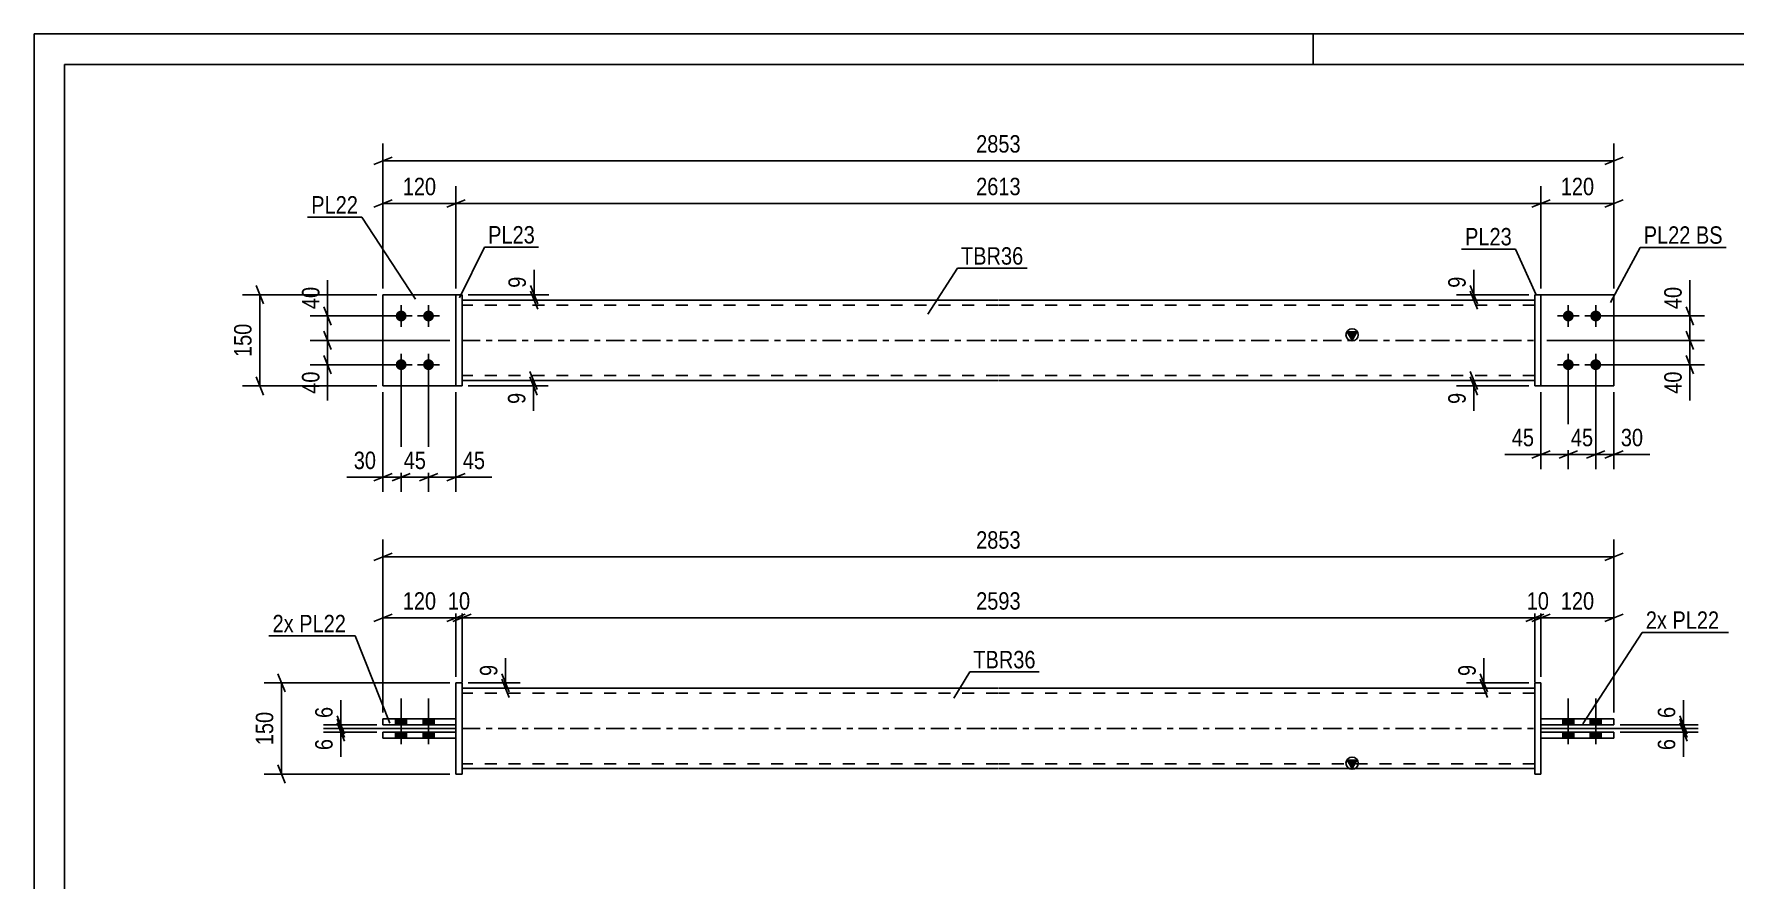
# Model space of a CAD drawing. Header units: millimetres. Extents: x 0 to 420, y 0 to 297.
# Drawn here: x 0 to 279.1, y 158.1 to 297 of the extents above; entities that cross this region are included whole.
import ezdxf

# ---------------------------------------------------------------- set-up
doc = ezdxf.new("R2010")
doc.units = ezdxf.units.MM
doc.linetypes.add('DXK_LINE_DOT2', pattern=[3.9198, 1.9599, -1.9599])
doc.linetypes.add('DXK_LINE_DOT3', pattern=[5.9187, 2.979, -0.9799, 0.9799, -0.9799])
doc.styles.add('Arial Narrow', font='ARIALN.TTF', dxfattribs={"height": 0.2})

# ---------------------------------------------------------------- blocks, each defined once
blk = doc.blocks.new('Unknown-489684258-1163')
at = {"color": 5, "linetype": 'Continuous'}
for p, q in [((420, 297), (0, 297)), ((0, 297), (0, 0)), ((0, 292), (0, 297)), ((210, 292), (210, 297)), ((415, 292), (5, 292)), ((5, 292), (5, 5))]:
    blk.add_line(p, q, dxfattribs=at)
blk = doc.blocks.new('Part-489684258-1448 - 1400')
at = {"color": 2, "linetype": 'Continuous'}
for p, q in [((69.27, 182.29), (57.27, 182.29)), ((57.27, 182.29), (57.27, 181.29)), ((69.27, 181.29), (69.27, 182.29)), ((57.27, 181.29), (69.27, 181.29))]:
    blk.add_line(p, q, dxfattribs=at)
blk = doc.blocks.new('Part-489684258-1456 - 1400')
at = {"color": 2, "linetype": 'Continuous'}
for p, q in [((247.37, 184.49), (247.37, 183.49)), ((247.37, 184.49), (259.37, 184.49)), ((259.37, 184.49), (259.37, 183.49)), ((247.37, 183.49), (259.37, 183.49))]:
    blk.add_line(p, q, dxfattribs=at)
blk = doc.blocks.new('Part-489684258-1476 - 1400')
at = {"linetype": 'Continuous'}
blk.add_hatch(color=2, dxfattribs=at).paths.add_polyline_path([(216.37, 176.29), (215.57, 177.69), (217.17, 177.69)])
at = {"color": 2, "linetype": 'Continuous'}
for p, q in [((70.27, 189.49), (158.27, 189.49)), ((158.37, 189.49), (246.37, 189.49)), ((70.27, 176.29), (158.27, 176.29)), ((158.37, 176.29), (246.37, 176.29)), ((216.37, 176.29), (215.57, 177.69)), ((215.57, 177.69), (217.17, 177.69)), ((217.17, 177.69), (216.37, 176.29))]:
    blk.add_line(p, q, dxfattribs=at)
at = {"color": 7, "linetype": 'DXK_LINE_DOT2'}
for p, q in [((70.27, 176.29), (70.27, 189.49)), ((158.27, 188.69), (70.27, 188.69)), ((246.37, 188.69), (158.37, 188.69)), ((246.37, 176.29), (246.37, 189.49)), ((158.27, 177.09), (70.27, 177.09)), ((246.37, 177.09), (158.37, 177.09))]:
    blk.add_line(p, q, dxfattribs=at)
at = {"color": 7, "linetype": 'DXK_LINE_DOT3'}
for p, q in [((70.27, 182.89), (158.27, 182.89)), ((158.37, 182.89), (246.37, 182.89))]:
    blk.add_line(p, q, dxfattribs=at)
at = {"color": 2, "linetype": 'Continuous'}
blk.add_circle((216.37, 177.19), 1, dxfattribs=at)
blk = doc.blocks.new('Bolt-489684258-1413 - 1400')
at = {"linetype": 'Continuous'}
for points in [[(59.37, 183.49), (61.17, 183.49), (61.17, 184.49), (59.37, 184.49)], [(59.37, 183.49), (61.17, 183.49), (61.17, 184.49), (59.37, 184.49)], [(63.87, 183.49), (65.67, 183.49), (65.67, 184.49), (63.87, 184.49)], [(63.87, 183.49), (65.67, 183.49), (65.67, 184.49), (63.87, 184.49)], [(59.37, 181.29), (61.17, 181.29), (61.17, 182.29), (59.37, 182.29)], [(59.37, 181.29), (61.17, 181.29), (61.17, 182.29), (59.37, 182.29)], [(63.87, 181.29), (65.67, 181.29), (65.67, 182.29), (63.87, 182.29)], [(63.87, 181.29), (65.67, 181.29), (65.67, 182.29), (63.87, 182.29)]]:
    blk.add_hatch(color=1, dxfattribs=at).paths.add_polyline_path(points)
at = {"color": 1, "linetype": 'Continuous'}
for p, q in [((60.27, 180.29), (60.27, 187.79)), ((60.27, 180.29), (60.27, 187.79)), ((64.77, 180.29), (64.77, 187.79)), ((64.77, 180.29), (64.77, 187.79)), ((59.37, 183.49), (59.37, 184.49)), ((59.37, 183.49), (59.37, 184.49)), ((61.17, 183.49), (61.17, 184.49)), ((61.17, 183.49), (61.17, 184.49)), ((63.87, 183.49), (63.87, 184.49)), ((63.87, 183.49), (63.87, 184.49)), ((65.67, 183.49), (65.67, 184.49)), ((65.67, 183.49), (65.67, 184.49)), ((59.37, 181.29), (59.37, 182.29)), ((59.37, 181.29), (59.37, 182.29)), ((61.17, 181.29), (61.17, 182.29)), ((61.17, 181.29), (61.17, 182.29)), ((63.87, 181.29), (63.87, 182.29)), ((63.87, 181.29), (63.87, 182.29)), ((65.67, 181.29), (65.67, 182.29)), ((65.67, 181.29), (65.67, 182.29))]:
    blk.add_line(p, q, dxfattribs=at)
blk = doc.blocks.new('Bolt-489684258-1414 - 1400')
at = {"linetype": 'Continuous'}
for points in [[(252.77, 184.49), (250.97, 184.49), (250.97, 183.49), (252.77, 183.49)], [(252.77, 184.49), (250.97, 184.49), (250.97, 183.49), (252.77, 183.49)], [(257.27, 184.49), (255.47, 184.49), (255.47, 183.49), (257.27, 183.49)], [(257.27, 184.49), (255.47, 184.49), (255.47, 183.49), (257.27, 183.49)], [(252.77, 182.29), (250.97, 182.29), (250.97, 181.29), (252.77, 181.29)], [(252.77, 182.29), (250.97, 182.29), (250.97, 181.29), (252.77, 181.29)], [(257.27, 182.29), (255.47, 182.29), (255.47, 181.29), (257.27, 181.29)], [(257.27, 182.29), (255.47, 182.29), (255.47, 181.29), (257.27, 181.29)]]:
    blk.add_hatch(color=1, dxfattribs=at).paths.add_polyline_path(points)
at = {"color": 1, "linetype": 'Continuous'}
for p, q in [((251.87, 180.29), (251.87, 187.79)), ((251.87, 180.29), (251.87, 187.79)), ((256.37, 180.29), (256.37, 187.79)), ((256.37, 180.29), (256.37, 187.79)), ((250.97, 183.49), (250.97, 184.49)), ((250.97, 183.49), (250.97, 184.49)), ((252.77, 183.49), (252.77, 184.49)), ((252.77, 183.49), (252.77, 184.49)), ((255.47, 183.49), (255.47, 184.49)), ((255.47, 183.49), (255.47, 184.49)), ((257.27, 183.49), (257.27, 184.49)), ((257.27, 183.49), (257.27, 184.49)), ((250.97, 181.29), (250.97, 182.29)), ((250.97, 181.29), (250.97, 182.29)), ((252.77, 181.29), (252.77, 182.29)), ((252.77, 181.29), (252.77, 182.29)), ((255.47, 181.29), (255.47, 182.29)), ((255.47, 181.29), (255.47, 182.29)), ((257.27, 181.29), (257.27, 182.29)), ((257.27, 181.29), (257.27, 182.29))]:
    blk.add_line(p, q, dxfattribs=at)
blk = doc.blocks.new('Part-489684258-1417 - 1400')
at = {"color": 2, "linetype": 'Continuous'}
for p, q in [((70.27, 190.39), (69.27, 190.39)), ((69.27, 190.39), (69.27, 175.39)), ((70.27, 190.39), (70.27, 175.39)), ((70.27, 175.39), (69.27, 175.39))]:
    blk.add_line(p, q, dxfattribs=at)
blk = doc.blocks.new('Part-489684258-1451 - 1400')
at = {"color": 2, "linetype": 'Continuous'}
for p, q in [((247.37, 190.39), (246.37, 190.39)), ((246.37, 190.39), (246.37, 175.39)), ((247.37, 175.39), (247.37, 190.39)), ((246.37, 175.39), (247.37, 175.39))]:
    blk.add_line(p, q, dxfattribs=at)
blk = doc.blocks.new('Part-489684258-1443 - 1400')
at = {"color": 2, "linetype": 'Continuous'}
for p, q in [((69.27, 184.49), (57.27, 184.49)), ((57.27, 184.49), (57.27, 183.49)), ((69.27, 183.49), (69.27, 184.49)), ((69.27, 183.49), (57.27, 183.49))]:
    blk.add_line(p, q, dxfattribs=at)
blk = doc.blocks.new('Part-489684258-1461 - 1400')
at = {"color": 2, "linetype": 'Continuous'}
for p, q in [((259.37, 182.29), (247.37, 182.29)), ((247.37, 182.29), (247.37, 181.29)), ((259.37, 181.29), (259.37, 182.29)), ((259.37, 181.29), (247.37, 181.29))]:
    blk.add_line(p, q, dxfattribs=at)
blk = doc.blocks.new('Part-489684258-1706 - 1681')
at = {"color": 2, "linetype": 'Continuous'}
for p, q in [((57.27, 239.16), (57.27, 254.16)), ((57.27, 254.16), (69.27, 254.16)), ((57.27, 239.16), (69.27, 239.16))]:
    blk.add_line(p, q, dxfattribs=at)
at = {"color": 7, "linetype": 'DXK_LINE_DOT2'}
blk.add_line((69.27, 239.16), (69.27, 254.16), dxfattribs=at)
blk = doc.blocks.new('Part-489684258-1747 - 1681')
at = {"linetype": 'Continuous'}
blk.add_hatch(color=2, dxfattribs=at).paths.add_polyline_path([(216.37, 246.66), (215.57, 248.06), (217.17, 248.06)])
at = {"color": 2, "linetype": 'Continuous'}
for p, q in [((70.27, 253.26), (158.27, 253.26)), ((158.37, 253.26), (246.37, 253.26)), ((216.37, 246.66), (215.57, 248.06)), ((215.57, 248.06), (217.17, 248.06)), ((217.17, 248.06), (216.37, 246.66)), ((158.27, 240.06), (70.27, 240.06)), ((246.37, 240.06), (158.37, 240.06))]:
    blk.add_line(p, q, dxfattribs=at)
at = {"color": 7, "linetype": 'DXK_LINE_DOT2'}
for p, q in [((70.27, 240.06), (70.27, 253.26)), ((158.27, 252.46), (70.27, 252.46)), ((246.37, 252.46), (158.37, 252.46)), ((246.37, 253.26), (246.37, 240.06)), ((158.27, 240.86), (70.27, 240.86)), ((246.37, 240.86), (158.37, 240.86))]:
    blk.add_line(p, q, dxfattribs=at)
at = {"color": 7, "linetype": 'DXK_LINE_DOT3'}
for p, q in [((70.27, 246.66), (158.27, 246.66)), ((158.37, 246.66), (246.37, 246.66))]:
    blk.add_line(p, q, dxfattribs=at)
at = {"color": 2, "linetype": 'Continuous'}
blk.add_circle((216.37, 247.56), 1, dxfattribs=at)
blk = doc.blocks.new('Part-489684258-1701 - 1681')
at = {"color": 2, "linetype": 'Continuous'}
for p, q in [((70.27, 254.16), (69.27, 254.16)), ((69.27, 254.16), (69.27, 239.16)), ((70.27, 239.16), (70.27, 254.16)), ((69.27, 239.16), (70.27, 239.16))]:
    blk.add_line(p, q, dxfattribs=at)
blk = doc.blocks.new('Bolt-489684258-1685 - 1681')
at = {"linetype": 'Continuous'}
for points in [[(60.27, 249.76, -1), (60.27, 251.56, -1)], [(64.77, 249.76, -1), (64.77, 251.56, -1)], [(60.27, 241.76, -1), (60.27, 243.56, -1)], [(64.77, 241.76, -1), (64.77, 243.56, -1)]]:
    blk.add_hatch(color=1, dxfattribs=at).paths.add_polyline_path(points)
at = {"color": 1, "linetype": 'Continuous'}
for p, q in [((60.27, 248.86), (60.27, 252.46)), ((64.77, 248.86), (64.77, 252.46)), ((62.07, 250.66), (58.47, 250.66)), ((66.57, 250.66), (62.97, 250.66)), ((60.27, 240.86), (60.27, 244.46)), ((64.77, 240.86), (64.77, 244.46)), ((62.07, 242.66), (58.47, 242.66)), ((66.57, 242.66), (62.97, 242.66))]:
    blk.add_line(p, q, dxfattribs=at)
blk = doc.blocks.new('Bolt-489684258-1686 - 1681')
at = {"linetype": 'Continuous'}
for points in [[(251.87, 251.56, -1), (251.87, 249.76, -1)], [(256.37, 251.56, -1), (256.37, 249.76, -1)], [(251.87, 243.56, -1), (251.87, 241.76, -1)], [(256.37, 243.56, -1), (256.37, 241.76, -1)]]:
    blk.add_hatch(color=1, dxfattribs=at).paths.add_polyline_path(points)
at = {"color": 1, "linetype": 'Continuous'}
for p, q in [((251.87, 252.46), (251.87, 248.86)), ((256.37, 252.46), (256.37, 248.86)), ((250.07, 250.66), (253.67, 250.66)), ((254.57, 250.66), (258.17, 250.66)), ((251.87, 244.46), (251.87, 240.86)), ((256.37, 244.46), (256.37, 240.86)), ((250.07, 242.66), (253.67, 242.66)), ((254.57, 242.66), (258.17, 242.66))]:
    blk.add_line(p, q, dxfattribs=at)
blk = doc.blocks.new('Part-489684258-1707 - 1681')
at = {"color": 7, "linetype": 'DXK_LINE_DOT2'}
for p, q in [((69.27, 254.16), (57.27, 254.16)), ((57.27, 254.16), (57.27, 239.16)), ((69.27, 239.16), (69.27, 254.16)), ((57.27, 239.16), (69.27, 239.16))]:
    blk.add_line(p, q, dxfattribs=at)
blk = doc.blocks.new('Part-489684258-1712 - 1681')
at = {"color": 2, "linetype": 'Continuous'}
for p, q in [((247.37, 254.16), (246.37, 254.16)), ((246.37, 239.16), (246.37, 254.16)), ((247.37, 239.16), (247.37, 254.16)), ((247.37, 239.16), (246.37, 239.16))]:
    blk.add_line(p, q, dxfattribs=at)
blk = doc.blocks.new('Part-489684258-1737 - 1681')
at = {"color": 2, "linetype": 'Continuous'}
for p, q in [((259.37, 254.16), (247.37, 254.16)), ((259.37, 239.16), (259.37, 254.16)), ((247.37, 239.16), (259.37, 239.16))]:
    blk.add_line(p, q, dxfattribs=at)
at = {"color": 7, "linetype": 'DXK_LINE_DOT2'}
blk.add_line((247.37, 254.16), (247.37, 239.16), dxfattribs=at)
blk = doc.blocks.new('Part-489684258-1742 - 1681')
at = {"color": 7, "linetype": 'DXK_LINE_DOT2'}
for p, q in [((259.37, 254.16), (247.37, 254.16)), ((247.37, 254.16), (247.37, 239.16)), ((259.37, 239.16), (259.37, 254.16)), ((247.37, 239.16), (259.37, 239.16))]:
    blk.add_line(p, q, dxfattribs=at)
blk = doc.blocks.new('StraightDimension-489684258-1537 - 1400')
at = {"color": 7, "linetype": 'Continuous'}
for p, q in [((57.27, 185.49), (57.27, 203.91)), ((69.27, 191.39), (69.27, 203.91)), ((55.77, 200.46), (58.77, 201.66)), ((57.27, 201.06), (69.27, 201.06)), ((70.77, 201.66), (67.77, 200.46))]:
    blk.add_line(p, q, dxfattribs=at)
at = {"color": 0}
blk.add_wipeout([(66.61, 201.81), (66.61, 206.01), (59.93, 206.01), (59.93, 201.81)], dxfattribs=at)
at = {"color": 3, "style": 'Arial Narrow'}
blk.add_text('120', height=2.863, dxfattribs=at).set_placement((60.53, 202.41))
blk = doc.blocks.new('StraightDimension-489684258-1602 - 1400')
at = {"color": 7, "linetype": 'Continuous'}
for p, q in [((270.17, 184.39), (271.37, 181.39)), ((247.37, 182.89), (273.17, 182.89)), ((260.37, 182.29), (273.17, 182.29)), ((271.37, 180.79), (270.17, 183.79)), ((270.77, 182.29), (270.77, 182.89))]:
    blk.add_line(p, q, dxfattribs=at)
at = {"color": 0}
blk.add_wipeout([(270.02, 181.76), (265.82, 181.76), (265.82, 178.73), (270.02, 178.73)], dxfattribs=at)
at = {"color": 7, "linetype": 'Continuous'}
blk.add_line((270.77, 182.29), (270.77, 178.21), dxfattribs=at)
blk.add_line((270.77, 182.29), (270.77, 178.21), dxfattribs=at)
at = {"color": 3, "style": 'Arial Narrow'}
blk.add_text('6', height=2.86, rotation=90.0002, dxfattribs=at).set_placement((269.42, 179.33))
blk = doc.blocks.new('StraightDimension-489684258-1635 - 1400')
at = {"color": 7, "linetype": 'Continuous'}
for p, q in [((245.37, 190.39), (235.17, 190.39)), ((237.42, 191.89), (238.62, 188.89)), ((238.62, 187.99), (237.42, 190.99)), ((238.02, 189.49), (238.02, 190.39)), ((245.37, 189.49), (235.17, 189.49))]:
    blk.add_line(p, q, dxfattribs=at)
at = {"color": 0}
blk.add_wipeout([(237.27, 193.94), (233.07, 193.94), (233.07, 190.91), (237.27, 190.91)], dxfattribs=at)
at = {"color": 7, "linetype": 'Continuous'}
blk.add_line((238.02, 190.39), (238.02, 194.46), dxfattribs=at)
blk.add_line((238.02, 190.39), (238.02, 194.46), dxfattribs=at)
at = {"color": 3, "style": 'Arial Narrow'}
blk.add_text('9', height=2.86, rotation=90.0002, dxfattribs=at).set_placement((236.67, 191.51))
blk = doc.blocks.new('StraightDimension-489684258-1558 - 1400')
at = {"color": 7, "linetype": 'Continuous'}
for p, q in [((49.77, 184.39), (50.97, 181.39)), ((69.27, 182.89), (47.52, 182.89)), ((56.27, 182.29), (47.52, 182.29)), ((50.97, 180.79), (49.77, 183.79)), ((50.37, 182.29), (50.37, 182.89))]:
    blk.add_line(p, q, dxfattribs=at)
at = {"color": 0}
blk.add_wipeout([(49.62, 181.76), (45.42, 181.76), (45.42, 178.73), (49.62, 178.73)], dxfattribs=at)
at = {"color": 7, "linetype": 'Continuous'}
blk.add_line((50.37, 182.29), (50.37, 178.21), dxfattribs=at)
blk.add_line((50.37, 182.29), (50.37, 178.21), dxfattribs=at)
at = {"color": 3, "style": 'Arial Narrow'}
blk.add_text('6', height=2.86, rotation=90.0002, dxfattribs=at).set_placement((49.02, 179.33))
blk = doc.blocks.new('StraightDimension-489684258-1591 - 1400')
at = {"color": 7, "linetype": 'Continuous'}
for p, q in [((57.27, 185.49), (57.27, 213.93)), ((259.37, 185.49), (259.37, 213.93)), ((58.77, 211.68), (55.77, 210.48)), ((57.27, 211.08), (259.37, 211.08)), ((257.87, 210.48), (260.87, 211.68))]:
    blk.add_line(p, q, dxfattribs=at)
at = {"color": 0}
blk.add_wipeout([(162.57, 211.83), (162.57, 216.03), (154.06, 216.03), (154.06, 211.83)], dxfattribs=at)
at = {"color": 3, "style": 'Arial Narrow'}
blk.add_text('2853', height=2.863, dxfattribs=at).set_placement((154.66, 212.43))
blk = doc.blocks.new('StraightDimension-489684258-1485 - 1400')
at = {"color": 7, "linetype": 'Continuous'}
for p, q in [((71.27, 190.39), (79.81, 190.39)), ((76.81, 191.89), (78.01, 188.89)), ((78.01, 187.99), (76.81, 190.99)), ((77.41, 189.49), (77.41, 190.39)), ((71.27, 189.49), (79.81, 189.49))]:
    blk.add_line(p, q, dxfattribs=at)
at = {"color": 0}
blk.add_wipeout([(76.66, 193.94), (72.46, 193.94), (72.46, 190.91), (76.66, 190.91)], dxfattribs=at)
at = {"color": 7, "linetype": 'Continuous'}
blk.add_line((77.41, 190.39), (77.41, 194.46), dxfattribs=at)
blk.add_line((77.41, 190.39), (77.41, 194.46), dxfattribs=at)
at = {"color": 3, "style": 'Arial Narrow'}
blk.add_text('9', height=2.86, rotation=90.0002, dxfattribs=at).set_placement((76.06, 191.51))
blk = doc.blocks.new('StraightDimension-489684258-1501 - 1400')
at = {"color": 7, "linetype": 'Continuous'}
for p, q in [((247.37, 191.39), (247.37, 203.91)), ((259.37, 185.49), (259.37, 203.91)), ((245.87, 200.46), (248.87, 201.66)), ((247.37, 201.06), (259.37, 201.06)), ((260.87, 201.66), (257.87, 200.46))]:
    blk.add_line(p, q, dxfattribs=at)
at = {"color": 0}
blk.add_wipeout([(256.71, 201.81), (256.71, 206.01), (250.03, 206.01), (250.03, 201.81)], dxfattribs=at)
at = {"color": 3, "style": 'Arial Narrow'}
blk.add_text('120', height=2.863, dxfattribs=at).set_placement((250.63, 202.41))
blk = doc.blocks.new('StraightDimension-489684258-1517 - 1400')
at = {"color": 7, "linetype": 'Continuous'}
for p, q in [((70.27, 190.49), (70.27, 203.91)), ((246.37, 190.49), (246.37, 203.91)), ((71.77, 201.66), (68.77, 200.46)), ((70.27, 201.06), (246.37, 201.06)), ((244.87, 200.46), (247.87, 201.66))]:
    blk.add_line(p, q, dxfattribs=at)
at = {"color": 0}
blk.add_wipeout([(162.57, 201.81), (162.57, 206.01), (154.06, 206.01), (154.06, 201.81)], dxfattribs=at)
at = {"color": 3, "style": 'Arial Narrow'}
blk.add_text('2593', height=2.863, dxfattribs=at).set_placement((154.66, 202.41))
blk = doc.blocks.new('StraightDimension-489684258-1527 - 1400')
at = {"color": 7, "linetype": 'Continuous'}
for p, q in [((69.27, 191.39), (69.27, 203.91)), ((70.27, 190.49), (70.27, 203.91)), ((67.77, 200.46), (70.77, 201.66)), ((71.77, 201.66), (68.77, 200.46)), ((69.27, 201.06), (70.27, 201.06))]:
    blk.add_line(p, q, dxfattribs=at)
at = {"color": 0}
blk.add_wipeout([(72.2, 201.81), (72.2, 206.01), (67.34, 206.01), (67.34, 201.81)], dxfattribs=at)
at = {"color": 3, "style": 'Arial Narrow'}
blk.add_text('10', height=2.863, dxfattribs=at).set_placement((67.94, 202.41))
blk = doc.blocks.new('StraightDimension-489684258-1547 - 1400')
at = {"color": 7, "linetype": 'Continuous'}
for p, q in [((246.37, 190.49), (246.37, 203.91)), ((247.37, 191.39), (247.37, 203.91)), ((244.87, 200.46), (247.87, 201.66)), ((248.87, 201.66), (245.87, 200.46)), ((246.37, 201.06), (247.37, 201.06))]:
    blk.add_line(p, q, dxfattribs=at)
at = {"color": 0}
blk.add_wipeout([(249.3, 201.81), (249.3, 206.01), (244.44, 206.01), (244.44, 201.81)], dxfattribs=at)
at = {"color": 3, "style": 'Arial Narrow'}
blk.add_text('10', height=2.863, dxfattribs=at).set_placement((245.04, 202.41))
blk = doc.blocks.new('StraightDimension-489684258-1574 - 1400')
at = {"color": 7, "linetype": 'Continuous'}
for p, q in [((49.77, 184.99), (50.97, 181.99)), ((50.97, 181.39), (49.77, 184.39)), ((56.27, 183.49), (47.52, 183.49)), ((69.27, 182.89), (47.52, 182.89)), ((50.37, 182.89), (50.37, 183.49))]:
    blk.add_line(p, q, dxfattribs=at)
at = {"color": 0}
blk.add_wipeout([(49.62, 187.04), (45.42, 187.04), (45.42, 184.01), (49.62, 184.01)], dxfattribs=at)
at = {"color": 7, "linetype": 'Continuous'}
blk.add_line((50.37, 183.49), (50.37, 187.56), dxfattribs=at)
blk.add_line((50.37, 183.49), (50.37, 187.56), dxfattribs=at)
at = {"color": 3, "style": 'Arial Narrow'}
blk.add_text('6', height=2.86, rotation=90.0002, dxfattribs=at).set_placement((49.02, 184.61))
blk = doc.blocks.new('StraightDimension-489684258-1618 - 1400')
at = {"color": 7, "linetype": 'Continuous'}
for p, q in [((270.17, 184.99), (271.37, 181.99)), ((271.37, 181.39), (270.17, 184.39)), ((247.37, 182.89), (273.17, 182.89)), ((260.37, 183.49), (273.17, 183.49)), ((270.77, 182.89), (270.77, 183.49))]:
    blk.add_line(p, q, dxfattribs=at)
at = {"color": 0}
blk.add_wipeout([(270.02, 187.04), (265.82, 187.04), (265.82, 184.01), (270.02, 184.01)], dxfattribs=at)
at = {"color": 7, "linetype": 'Continuous'}
blk.add_line((270.77, 183.49), (270.77, 187.56), dxfattribs=at)
blk.add_line((270.77, 183.49), (270.77, 187.56), dxfattribs=at)
at = {"color": 3, "style": 'Arial Narrow'}
blk.add_text('6', height=2.86, rotation=90.0002, dxfattribs=at).set_placement((269.42, 184.61))
blk = doc.blocks.new('StraightDimension-489684258-3424 - 1400')
at = {"color": 7, "linetype": 'Continuous'}
for p, q in [((68.27, 190.39), (37.77, 190.39)), ((41.22, 188.89), (40.02, 191.89)), ((40.62, 175.39), (40.62, 190.39)), ((40.02, 176.89), (41.22, 173.89)), ((68.27, 175.39), (37.77, 175.39))]:
    blk.add_line(p, q, dxfattribs=at)
at = {"color": 0}
blk.add_wipeout([(39.87, 186.23), (35.67, 186.23), (35.67, 179.54), (39.87, 179.54)], dxfattribs=at)
at = {"color": 3, "style": 'Arial Narrow'}
blk.add_text('150', height=2.863, rotation=90.0002, dxfattribs=at).set_placement((39.27, 180.14))
blk = doc.blocks.new('StraightDimension-489684258-1857 - 1681')
at = {"color": 7, "linetype": 'Continuous'}
for p, q in [((47.6, 252.16), (48.8, 249.16)), ((59.27, 250.66), (45.35, 250.66)), ((48.2, 246.66), (48.2, 250.66)), ((68.27, 246.66), (45.35, 246.66)), ((48.8, 245.16), (47.6, 248.16))]:
    blk.add_line(p, q, dxfattribs=at)
at = {"color": 0}
blk.add_wipeout([(47.45, 256.04), (43.25, 256.04), (43.25, 251.19), (47.45, 251.19)], dxfattribs=at)
at = {"color": 7, "linetype": 'Continuous'}
blk.add_line((48.2, 250.66), (48.2, 256.57), dxfattribs=at)
blk.add_line((48.2, 250.66), (48.2, 256.57), dxfattribs=at)
at = {"color": 3, "style": 'Arial Narrow'}
blk.add_text('40', height=2.863, rotation=90.0002, dxfattribs=at).set_placement((46.85, 251.79))
blk = doc.blocks.new('StraightDimension-489684258-1750 - 1681')
at = {"color": 7, "linetype": 'Continuous'}
for p, q in [((251.87, 241.66), (251.87, 225.51)), ((247.37, 238.16), (247.37, 225.51)), ((245.87, 227.31), (248.87, 228.51)), ((247.37, 227.91), (251.87, 227.91)), ((253.37, 228.51), (250.37, 227.31))]:
    blk.add_line(p, q, dxfattribs=at)
at = {"color": 0}
blk.add_wipeout([(246.84, 228.66), (246.84, 232.86), (241.99, 232.86), (241.99, 228.66)], dxfattribs=at)
at = {"color": 7, "linetype": 'Continuous'}
blk.add_line((247.37, 227.91), (241.46, 227.91), dxfattribs=at)
blk.add_line((247.37, 227.91), (241.46, 227.91), dxfattribs=at)
at = {"color": 3, "style": 'Arial Narrow'}
blk.add_text('45', height=2.863, dxfattribs=at).set_placement((242.59, 229.26))
blk = doc.blocks.new('StraightDimension-489684258-2725 - 1681')
at = {"color": 7, "linetype": 'Continuous'}
for p, q in [((245.37, 254.16), (233.52, 254.16)), ((235.77, 255.66), (236.97, 252.66)), ((236.97, 251.76), (235.77, 254.76)), ((236.37, 253.26), (236.37, 254.16)), ((245.37, 253.26), (233.52, 253.26))]:
    blk.add_line(p, q, dxfattribs=at)
at = {"color": 0}
blk.add_wipeout([(235.62, 257.72), (231.42, 257.72), (231.42, 254.69), (235.62, 254.69)], dxfattribs=at)
at = {"color": 7, "linetype": 'Continuous'}
blk.add_line((236.37, 254.16), (236.37, 258.24), dxfattribs=at)
blk.add_line((236.37, 254.16), (236.37, 258.24), dxfattribs=at)
at = {"color": 3, "style": 'Arial Narrow'}
blk.add_text('9', height=2.86, rotation=90.0002, dxfattribs=at).set_placement((235.02, 255.29))
blk = doc.blocks.new('StraightDimension-489684258-1772 - 1681')
at = {"color": 7, "linetype": 'Continuous'}
for p, q in [((251.87, 241.66), (251.87, 225.51)), ((256.37, 241.66), (256.37, 225.51)), ((250.37, 227.31), (253.37, 228.51)), ((251.87, 227.91), (256.37, 227.91)), ((257.87, 228.51), (254.87, 227.31))]:
    blk.add_line(p, q, dxfattribs=at)
at = {"color": 0}
blk.add_wipeout([(256.55, 228.66), (256.55, 232.86), (251.69, 232.86), (251.69, 228.66)], dxfattribs=at)
at = {"color": 3, "style": 'Arial Narrow'}
blk.add_text('45', height=2.863, dxfattribs=at).set_placement((252.29, 229.26))
blk = doc.blocks.new('StraightDimension-489684258-1952 - 1681')
at = {"color": 7, "linetype": 'Continuous'}
for p, q in [((57.27, 255.16), (57.27, 272.01)), ((69.27, 255.16), (69.27, 272.01)), ((55.77, 268.56), (58.77, 269.76)), ((57.27, 269.16), (69.27, 269.16)), ((70.77, 269.76), (67.77, 268.56))]:
    blk.add_line(p, q, dxfattribs=at)
at = {"color": 0}
blk.add_wipeout([(66.61, 269.91), (66.61, 274.11), (59.93, 274.11), (59.93, 269.91)], dxfattribs=at)
at = {"color": 3, "style": 'Arial Narrow'}
blk.add_text('120', height=2.863, dxfattribs=at).set_placement((60.53, 270.51))
blk = doc.blocks.new('StraightDimension-489684258-1909 - 1681')
at = {"color": 7, "linetype": 'Continuous'}
for p, q in [((64.77, 241.66), (64.77, 221.76)), ((69.27, 238.16), (69.27, 221.76)), ((63.27, 223.56), (66.27, 224.76)), ((64.77, 224.16), (69.27, 224.16)), ((70.77, 224.76), (67.77, 223.56))]:
    blk.add_line(p, q, dxfattribs=at)
at = {"color": 0}
blk.add_wipeout([(74.65, 224.91), (74.65, 229.11), (69.79, 229.11), (69.79, 224.91)], dxfattribs=at)
at = {"color": 7, "linetype": 'Continuous'}
blk.add_line((69.27, 224.16), (75.17, 224.16), dxfattribs=at)
blk.add_line((69.27, 224.16), (75.17, 224.16), dxfattribs=at)
at = {"color": 3, "style": 'Arial Narrow'}
blk.add_text('45', height=2.863, dxfattribs=at).set_placement((70.39, 225.51))
blk = doc.blocks.new('StraightDimension-489684258-1788 - 1681')
at = {"color": 7, "linetype": 'Continuous'}
for p, q in [((256.37, 241.66), (256.37, 225.51)), ((259.37, 238.16), (259.37, 225.51)), ((254.87, 227.31), (257.87, 228.51)), ((256.37, 227.91), (259.37, 227.91)), ((260.87, 228.51), (257.87, 227.31))]:
    blk.add_line(p, q, dxfattribs=at)
at = {"color": 0}
blk.add_wipeout([(264.75, 228.66), (264.75, 232.86), (259.89, 232.86), (259.89, 228.66)], dxfattribs=at)
at = {"color": 7, "linetype": 'Continuous'}
blk.add_line((259.37, 227.91), (265.27, 227.91), dxfattribs=at)
blk.add_line((259.37, 227.91), (265.27, 227.91), dxfattribs=at)
at = {"color": 3, "style": 'Arial Narrow'}
blk.add_text('30', height=2.863, dxfattribs=at).set_placement((260.49, 229.26))
blk = doc.blocks.new('StraightDimension-489684258-1808 - 1681')
at = {"color": 7, "linetype": 'Continuous'}
for p, q in [((248.37, 246.66), (274.23, 246.66)), ((271.23, 248.16), (272.43, 245.16)), ((271.83, 242.66), (271.83, 246.66)), ((272.43, 241.16), (271.23, 244.16)), ((257.37, 242.66), (274.23, 242.66))]:
    blk.add_line(p, q, dxfattribs=at)
at = {"color": 0}
blk.add_wipeout([(271.08, 242.14), (266.88, 242.14), (266.88, 237.28), (271.08, 237.28)], dxfattribs=at)
at = {"color": 7, "linetype": 'Continuous'}
blk.add_line((271.83, 242.66), (271.83, 236.76), dxfattribs=at)
blk.add_line((271.83, 242.66), (271.83, 236.76), dxfattribs=at)
at = {"color": 3, "style": 'Arial Narrow'}
blk.add_text('40', height=2.863, rotation=90.0002, dxfattribs=at).set_placement((270.48, 237.88))
blk = doc.blocks.new('StraightDimension-489684258-1817 - 1681')
at = {"color": 7, "linetype": 'Continuous'}
for p, q in [((271.23, 252.16), (272.43, 249.16)), ((257.37, 250.66), (274.23, 250.66)), ((271.83, 246.66), (271.83, 250.66)), ((248.37, 246.66), (274.23, 246.66)), ((272.43, 245.16), (271.23, 248.16))]:
    blk.add_line(p, q, dxfattribs=at)
at = {"color": 0}
blk.add_wipeout([(271.08, 256.04), (266.88, 256.04), (266.88, 251.19), (271.08, 251.19)], dxfattribs=at)
at = {"color": 7, "linetype": 'Continuous'}
blk.add_line((271.83, 250.66), (271.83, 256.57), dxfattribs=at)
blk.add_line((271.83, 250.66), (271.83, 256.57), dxfattribs=at)
at = {"color": 3, "style": 'Arial Narrow'}
blk.add_text('40', height=2.863, rotation=90.0002, dxfattribs=at).set_placement((270.48, 251.79))
blk = doc.blocks.new('StraightDimension-489684258-1827 - 1681')
at = {"color": 7, "linetype": 'Continuous'}
for p, q in [((71.27, 254.16), (84.49, 254.16)), ((81.49, 255.66), (82.69, 252.66)), ((82.69, 251.76), (81.49, 254.76)), ((82.09, 253.26), (82.09, 254.16)), ((86.92, 253.26), (79.24, 253.26))]:
    blk.add_line(p, q, dxfattribs=at)
at = {"color": 0}
blk.add_wipeout([(81.34, 257.72), (77.14, 257.72), (77.14, 254.69), (81.34, 254.69)], dxfattribs=at)
at = {"color": 7, "linetype": 'Continuous'}
blk.add_line((82.09, 254.16), (82.09, 258.24), dxfattribs=at)
blk.add_line((82.09, 254.16), (82.09, 258.24), dxfattribs=at)
at = {"color": 3, "style": 'Arial Narrow'}
blk.add_text('9', height=2.86, rotation=90.0002, dxfattribs=at).set_placement((80.74, 255.29))
blk = doc.blocks.new('StraightDimension-489684258-1848 - 1681')
at = {"color": 7, "linetype": 'Continuous'}
for p, q in [((68.27, 246.66), (45.35, 246.66)), ((47.6, 248.16), (48.8, 245.16)), ((48.2, 242.66), (48.2, 246.66)), ((48.8, 241.16), (47.6, 244.16)), ((59.27, 242.66), (45.35, 242.66))]:
    blk.add_line(p, q, dxfattribs=at)
at = {"color": 0}
blk.add_wipeout([(47.45, 242.14), (43.25, 242.14), (43.25, 237.28), (47.45, 237.28)], dxfattribs=at)
at = {"color": 7, "linetype": 'Continuous'}
blk.add_line((48.2, 242.66), (48.2, 236.76), dxfattribs=at)
blk.add_line((48.2, 242.66), (48.2, 236.76), dxfattribs=at)
at = {"color": 3, "style": 'Arial Narrow'}
blk.add_text('40', height=2.863, rotation=90.0002, dxfattribs=at).set_placement((46.85, 237.88))
blk = doc.blocks.new('StraightDimension-489684258-1867 - 1681')
at = {"color": 7, "linetype": 'Continuous'}
for p, q in [((83.18, 240.06), (79.16, 240.06)), ((81.41, 241.56), (82.61, 238.56)), ((82.61, 237.66), (81.41, 240.66)), ((82.01, 239.16), (82.01, 240.06)), ((71.27, 239.16), (84.41, 239.16))]:
    blk.add_line(p, q, dxfattribs=at)
at = {"color": 0}
blk.add_wipeout([(81.26, 238.64), (77.06, 238.64), (77.06, 235.61), (81.26, 235.61)], dxfattribs=at)
at = {"color": 7, "linetype": 'Continuous'}
blk.add_line((82.01, 239.16), (82.01, 235.08), dxfattribs=at)
blk.add_line((82.01, 239.16), (82.01, 235.08), dxfattribs=at)
at = {"color": 3, "style": 'Arial Narrow'}
blk.add_text('9', height=2.86, rotation=90.0002, dxfattribs=at).set_placement((80.66, 236.21))
blk = doc.blocks.new('StraightDimension-489684258-1874 - 1681')
at = {"color": 7, "linetype": 'Continuous'}
for p, q in [((60.27, 241.66), (60.27, 221.76)), ((57.27, 238.16), (57.27, 221.76)), ((55.77, 223.56), (58.77, 224.76)), ((57.27, 224.16), (60.27, 224.16)), ((61.77, 224.76), (58.77, 223.56))]:
    blk.add_line(p, q, dxfattribs=at)
at = {"color": 0}
blk.add_wipeout([(56.74, 224.91), (56.74, 229.11), (51.89, 229.11), (51.89, 224.91)], dxfattribs=at)
at = {"color": 7, "linetype": 'Continuous'}
blk.add_line((57.27, 224.16), (51.36, 224.16), dxfattribs=at)
blk.add_line((57.27, 224.16), (51.36, 224.16), dxfattribs=at)
at = {"color": 3, "style": 'Arial Narrow'}
blk.add_text('30', height=2.863, dxfattribs=at).set_placement((52.49, 225.51))
blk = doc.blocks.new('StraightDimension-489684258-1893 - 1681')
at = {"color": 7, "linetype": 'Continuous'}
for p, q in [((60.27, 241.66), (60.27, 221.76)), ((64.77, 241.66), (64.77, 221.76)), ((58.77, 223.56), (61.77, 224.76)), ((60.27, 224.16), (64.77, 224.16)), ((66.27, 224.76), (63.27, 223.56))]:
    blk.add_line(p, q, dxfattribs=at)
at = {"color": 0}
blk.add_wipeout([(64.95, 224.91), (64.95, 229.11), (60.09, 229.11), (60.09, 224.91)], dxfattribs=at)
at = {"color": 3, "style": 'Arial Narrow'}
blk.add_text('45', height=2.863, dxfattribs=at).set_placement((60.69, 225.51))
blk = doc.blocks.new('StraightDimension-489684258-1932 - 1681')
at = {"color": 7, "linetype": 'Continuous'}
for p, q in [((58.77, 276.76), (55.77, 275.56)), ((57.27, 255.16), (57.27, 279.01)), ((257.87, 275.56), (260.87, 276.76)), ((259.37, 255.16), (259.37, 279.01)), ((57.27, 276.16), (259.37, 276.16))]:
    blk.add_line(p, q, dxfattribs=at)
at = {"color": 0}
blk.add_wipeout([(162.57, 276.91), (162.57, 281.11), (154.06, 281.11), (154.06, 276.91)], dxfattribs=at)
at = {"color": 3, "style": 'Arial Narrow'}
blk.add_text('2853', height=2.863, dxfattribs=at).set_placement((154.66, 277.51))
blk = doc.blocks.new('StraightDimension-489684258-1974 - 1681')
at = {"color": 7, "linetype": 'Continuous'}
for p, q in [((69.27, 255.16), (69.27, 272.01)), ((247.37, 255.16), (247.37, 272.01)), ((70.77, 269.76), (67.77, 268.56)), ((69.27, 269.16), (247.37, 269.16)), ((245.87, 268.56), (248.87, 269.76))]:
    blk.add_line(p, q, dxfattribs=at)
at = {"color": 0}
blk.add_wipeout([(162.57, 269.91), (162.57, 274.11), (154.06, 274.11), (154.06, 269.91)], dxfattribs=at)
at = {"color": 3, "style": 'Arial Narrow'}
blk.add_text('2613', height=2.863, dxfattribs=at).set_placement((154.66, 270.51))
blk = doc.blocks.new('StraightDimension-489684258-1999 - 1681')
at = {"color": 7, "linetype": 'Continuous'}
for p, q in [((247.37, 255.16), (247.37, 272.01)), ((259.37, 255.16), (259.37, 272.01)), ((245.87, 268.56), (248.87, 269.76)), ((247.37, 269.16), (259.37, 269.16)), ((260.87, 269.76), (257.87, 268.56))]:
    blk.add_line(p, q, dxfattribs=at)
at = {"color": 0}
blk.add_wipeout([(256.71, 269.91), (256.71, 274.11), (250.03, 274.11), (250.03, 269.91)], dxfattribs=at)
at = {"color": 3, "style": 'Arial Narrow'}
blk.add_text('120', height=2.863, dxfattribs=at).set_placement((250.63, 270.51))
blk = doc.blocks.new('StraightDimension-489684258-2732 - 1681')
at = {"color": 7, "linetype": 'Continuous'}
for p, q in [((245.37, 240.06), (233.52, 240.06)), ((235.77, 241.56), (236.97, 238.56)), ((236.97, 237.66), (235.77, 240.66)), ((236.37, 239.16), (236.37, 240.06)), ((245.37, 239.16), (233.52, 239.16))]:
    blk.add_line(p, q, dxfattribs=at)
at = {"color": 0}
blk.add_wipeout([(235.62, 238.64), (231.42, 238.64), (231.42, 235.61), (235.62, 235.61)], dxfattribs=at)
at = {"color": 7, "linetype": 'Continuous'}
blk.add_line((236.37, 239.16), (236.37, 235.08), dxfattribs=at)
blk.add_line((236.37, 239.16), (236.37, 235.08), dxfattribs=at)
at = {"color": 3, "style": 'Arial Narrow'}
blk.add_text('9', height=2.86, rotation=90.0002, dxfattribs=at).set_placement((235.02, 236.21))
blk = doc.blocks.new('StraightDimension-489684258-3404 - 1681')
at = {"color": 7, "linetype": 'Continuous'}
for p, q in [((56.27, 254.16), (34.21, 254.16)), ((37.66, 252.66), (36.46, 255.66)), ((37.06, 239.16), (37.06, 254.16)), ((36.46, 240.66), (37.66, 237.66)), ((56.27, 239.16), (34.21, 239.16))]:
    blk.add_line(p, q, dxfattribs=at)
at = {"color": 0}
blk.add_wipeout([(36.31, 250.01), (32.11, 250.01), (32.11, 243.32), (36.31, 243.32)], dxfattribs=at)
at = {"color": 3, "style": 'Arial Narrow'}
blk.add_text('150', height=2.863, rotation=90.0002, dxfattribs=at).set_placement((35.71, 243.92))
blk = doc.blocks.new('Mark-489684258-1472 - 1400')
at = {"color": 0}
blk.add_wipeout([(164.43, 192.77), (164.43, 195.77), (154.2, 195.77), (154.2, 192.77)], dxfattribs=at)
blk.add_wipeout([(164.43, 192.77), (164.43, 195.77), (154.2, 195.77), (154.2, 192.77)], dxfattribs=at)
at = {"color": 30, "linetype": 'Continuous'}
for p, q in [((151.01, 187.85), (153.6, 192.17)), ((153.6, 192.17), (165.03, 192.17))]:
    blk.add_line(p, q, dxfattribs=at)
at = {"color": 3, "style": 'Arial Narrow'}
blk.add_text('TBR36', height=2.863, dxfattribs=at).set_placement((154.2, 192.77))
blk = doc.blocks.new('MarkSet-489684258-1666 - 1400')
at = {"color": 30, "linetype": 'Continuous'}
blk.add_line((58.43, 183.77), (52.71, 198.09), dxfattribs=at)
at = {"color": 0}
blk.add_wipeout([(42.64, 198.69), (42.64, 201.69), (39.16, 201.69), (39.16, 198.69)], dxfattribs=at)
blk.add_wipeout([(42.64, 198.69), (42.64, 201.69), (39.16, 201.69), (39.16, 198.69)], dxfattribs=at)
blk.add_wipeout([(51.21, 198.69), (51.21, 201.69), (43.54, 201.69), (43.54, 198.69)], dxfattribs=at)
blk.add_wipeout([(51.21, 198.69), (51.21, 201.69), (43.54, 201.69), (43.54, 198.69)], dxfattribs=at)
at = {"color": 30, "linetype": 'Continuous'}
blk.add_line((38.56, 198.09), (52.71, 198.09), dxfattribs=at)
at = {"color": 3, "style": 'Arial Narrow'}
for s, p in [('2x', (39.16, 198.69)), ('PL22', (43.54, 198.69))]:
    blk.add_text(s, height=2.863, dxfattribs=at).set_placement(p)
blk = doc.blocks.new('MarkSet-489684258-1672 - 1400')
at = {"color": 0}
blk.add_wipeout([(268.06, 199.26), (268.06, 202.26), (264.59, 202.26), (264.59, 199.26)], dxfattribs=at)
blk.add_wipeout([(268.06, 199.26), (268.06, 202.26), (264.59, 202.26), (264.59, 199.26)], dxfattribs=at)
at = {"color": 30, "linetype": 'Continuous'}
blk.add_line((254.27, 183.67), (263.99, 198.66), dxfattribs=at)
at = {"color": 0}
blk.add_wipeout([(276.64, 199.26), (276.64, 202.26), (268.96, 202.26), (268.96, 199.26)], dxfattribs=at)
blk.add_wipeout([(276.64, 199.26), (276.64, 202.26), (268.96, 202.26), (268.96, 199.26)], dxfattribs=at)
at = {"color": 30, "linetype": 'Continuous'}
blk.add_line((263.99, 198.66), (278.14, 198.66), dxfattribs=at)
at = {"color": 3, "style": 'Arial Narrow'}
for s, p in [('2x', (264.59, 199.26)), ('PL22', (268.96, 199.26))]:
    blk.add_text(s, height=2.863, dxfattribs=at).set_placement(p)
blk = doc.blocks.new('Mark-489684258-1702 - 1681')
at = {"color": 0}
blk.add_wipeout([(53.19, 267.49), (53.19, 270.49), (45.51, 270.49), (45.51, 267.49)], dxfattribs=at)
blk.add_wipeout([(53.19, 267.49), (53.19, 270.49), (45.51, 270.49), (45.51, 267.49)], dxfattribs=at)
at = {"color": 30, "linetype": 'Continuous'}
for p in [(44.91, 266.89), (62.61, 253.44)]:
    blk.add_line(p, (53.79, 266.89), dxfattribs=at)
at = {"color": 3, "style": 'Arial Narrow'}
blk.add_text('PL22', height=2.863, dxfattribs=at).set_placement((45.51, 267.49))
blk = doc.blocks.new('Mark-489684258-1697 - 1681')
at = {"color": 0}
blk.add_wipeout([(82.23, 262.57), (82.23, 265.57), (74.55, 265.57), (74.55, 262.57)], dxfattribs=at)
blk.add_wipeout([(82.23, 262.57), (82.23, 265.57), (74.55, 265.57), (74.55, 262.57)], dxfattribs=at)
at = {"color": 30, "linetype": 'Continuous'}
for p, q in [((69.85, 253.67), (73.95, 261.97)), ((73.95, 261.97), (82.83, 261.97))]:
    blk.add_line(p, q, dxfattribs=at)
at = {"color": 3, "style": 'Arial Narrow'}
blk.add_text('PL23', height=2.863, dxfattribs=at).set_placement((74.55, 262.57))
blk = doc.blocks.new('Mark-489684258-1708 - 1681')
at = {"color": 0}
blk.add_wipeout([(242.6, 262.26), (242.6, 265.26), (234.92, 265.26), (234.92, 262.26)], dxfattribs=at)
blk.add_wipeout([(242.6, 262.26), (242.6, 265.26), (234.92, 265.26), (234.92, 262.26)], dxfattribs=at)
at = {"color": 30, "linetype": 'Continuous'}
for p in [(234.32, 261.66), (246.58, 254.16)]:
    blk.add_line(p, (243.2, 261.66), dxfattribs=at)
at = {"color": 3, "style": 'Arial Narrow'}
blk.add_text('PL23', height=2.863, dxfattribs=at).set_placement((234.92, 262.26))
blk = doc.blocks.new('Mark-489684258-1743 - 1681')
at = {"color": 0}
blk.add_wipeout([(162.41, 259.1), (162.41, 262.1), (152.18, 262.1), (152.18, 259.1)], dxfattribs=at)
blk.add_wipeout([(162.41, 259.1), (162.41, 262.1), (152.18, 262.1), (152.18, 259.1)], dxfattribs=at)
at = {"color": 30, "linetype": 'Continuous'}
for p, q in [((146.75, 250.97), (151.58, 258.5)), ((151.58, 258.5), (163.01, 258.5))]:
    blk.add_line(p, q, dxfattribs=at)
at = {"color": 3, "style": 'Arial Narrow'}
blk.add_text('TBR36', height=2.863, dxfattribs=at).set_placement((152.18, 259.1))
blk = doc.blocks.new('MarkSet-489684258-3392 - 1681')
at = {"color": 0}
blk.add_wipeout([(271.92, 262.53), (271.92, 265.53), (264.25, 265.53), (264.25, 262.53)], dxfattribs=at)
blk.add_wipeout([(271.92, 262.53), (271.92, 265.53), (264.25, 265.53), (264.25, 262.53)], dxfattribs=at)
at = {"color": 30, "linetype": 'Continuous'}
blk.add_line((258.81, 252.9), (263.65, 261.93), dxfattribs=at)
at = {"color": 0}
blk.add_wipeout([(277.21, 262.53), (277.21, 265.53), (272.82, 265.53), (272.82, 262.53)], dxfattribs=at)
blk.add_wipeout([(277.21, 262.53), (277.21, 265.53), (272.82, 265.53), (272.82, 262.53)], dxfattribs=at)
at = {"color": 30, "linetype": 'Continuous'}
blk.add_line((263.65, 261.93), (277.81, 261.93), dxfattribs=at)
at = {"color": 3, "style": 'Arial Narrow'}
for s, p in [('PL22', (264.25, 262.53)), ('BS', (272.82, 262.53))]:
    blk.add_text(s, height=2.863, dxfattribs=at).set_placement(p)

msp = doc.modelspace()

# ---------------------------------------------------------------- block references
for name in ['Unknown-489684258-1163', 'Part-489684258-1706 - 1681', 'Part-489684258-1707 - 1681', 'Part-489684258-1701 - 1681', 'Part-489684258-1712 - 1681', 'Part-489684258-1737 - 1681', 'Part-489684258-1742 - 1681', 'Bolt-489684258-1685 - 1681', 'Part-489684258-1747 - 1681', 'Bolt-489684258-1686 - 1681', 'Part-489684258-1417 - 1400', 'Part-489684258-1451 - 1400', 'Bolt-489684258-1413 - 1400', 'Part-489684258-1476 - 1400', 'Bolt-489684258-1414 - 1400', 'Part-489684258-1443 - 1400', 'Part-489684258-1456 - 1400', 'Part-489684258-1448 - 1400', 'Part-489684258-1461 - 1400']:
    msp.add_blockref(name, (0, 0))

# ---------------------------------------------------------------- next in the draw order: block references
for name in ['StraightDimension-489684258-2725 - 1681', 'StraightDimension-489684258-1857 - 1681', 'StraightDimension-489684258-1909 - 1681', 'StraightDimension-489684258-1750 - 1681', 'StraightDimension-489684258-1537 - 1400', 'StraightDimension-489684258-1635 - 1400', 'StraightDimension-489684258-1602 - 1400']:
    msp.add_blockref(name, (0, 0))

# ---------------------------------------------------------------- next in the draw order: block references
for name in ['StraightDimension-489684258-1952 - 1681', 'StraightDimension-489684258-1848 - 1681', 'StraightDimension-489684258-1867 - 1681', 'StraightDimension-489684258-2732 - 1681', 'StraightDimension-489684258-1772 - 1681', 'StraightDimension-489684258-1558 - 1400']:
    msp.add_blockref(name, (0, 0))

# ---------------------------------------------------------------- next in the draw order: block references
for name in ['StraightDimension-489684258-1827 - 1681', 'StraightDimension-489684258-1874 - 1681', 'StraightDimension-489684258-1788 - 1681', 'StraightDimension-489684258-1591 - 1400']:
    msp.add_blockref(name, (0, 0))

# ---------------------------------------------------------------- next in the draw order: block references
for name in ['StraightDimension-489684258-1808 - 1681', 'StraightDimension-489684258-1893 - 1681', 'StraightDimension-489684258-1501 - 1400', 'StraightDimension-489684258-1485 - 1400', 'StraightDimension-489684258-1574 - 1400']:
    msp.add_blockref(name, (0, 0))

# ---------------------------------------------------------------- next in the draw order: block references
for name in ['StraightDimension-489684258-1817 - 1681', 'StraightDimension-489684258-1517 - 1400', 'StraightDimension-489684258-1618 - 1400']:
    msp.add_blockref(name, (0, 0))

# ---------------------------------------------------------------- next in the draw order: block references
for name in ['StraightDimension-489684258-1932 - 1681', 'StraightDimension-489684258-1527 - 1400', 'StraightDimension-489684258-1547 - 1400', 'MarkSet-489684258-1672 - 1400', 'Mark-489684258-1472 - 1400']:
    msp.add_blockref(name, (0, 0))

# ---------------------------------------------------------------- next in the draw order: block references
for name in ['StraightDimension-489684258-1974 - 1681', 'StraightDimension-489684258-3404 - 1681', 'StraightDimension-489684258-3424 - 1400']:
    msp.add_blockref(name, (0, 0))

# ---------------------------------------------------------------- next in the draw order: block references
for name in ['StraightDimension-489684258-1999 - 1681', 'Mark-489684258-1702 - 1681', 'Mark-489684258-1697 - 1681', 'Mark-489684258-1743 - 1681', 'MarkSet-489684258-1666 - 1400']:
    msp.add_blockref(name, (0, 0))

# ---------------------------------------------------------------- next in the draw order: block references
for name in ['Mark-489684258-1708 - 1681', 'MarkSet-489684258-3392 - 1681']:
    msp.add_blockref(name, (0, 0))

doc.saveas('drawing.dxf')
